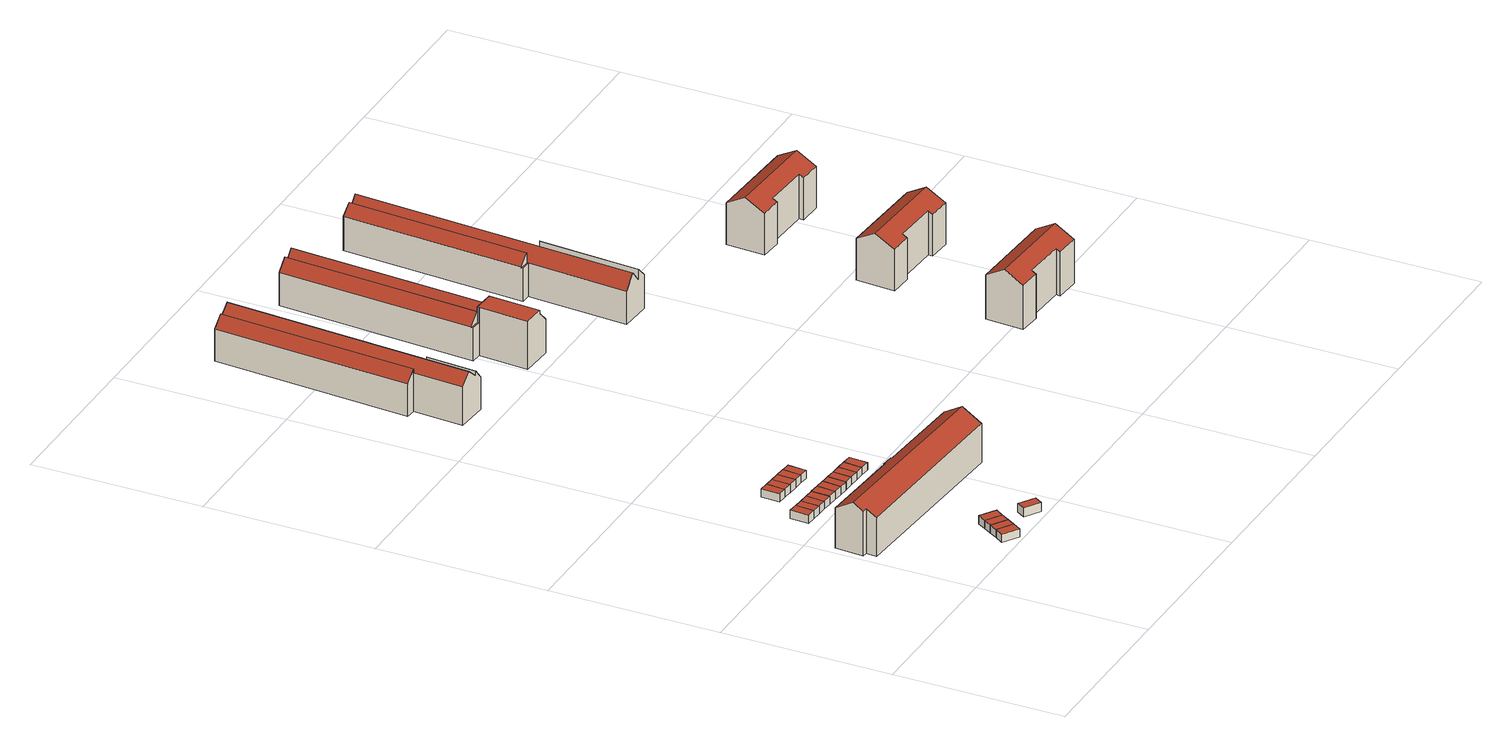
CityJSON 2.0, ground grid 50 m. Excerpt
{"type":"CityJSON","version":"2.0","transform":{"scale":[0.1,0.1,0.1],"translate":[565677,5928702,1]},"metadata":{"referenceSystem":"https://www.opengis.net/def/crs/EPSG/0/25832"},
"CityObjects":{
"building1":{"type":"Building","attributes":{"Gemeindeschluessel":"02100137","Geometrietyp2DReferenz":"3000","function":"31001_2460","roofType":"1000","measuredHeight":2.47,"storeysAboveGround":1},"address":[{"country":"Germany","locality":"Hamburg","thoroughfareName":"Georg-Wilhelm-Straße","postcode":"21107"}],"geometry":[{"type":"Solid","lod":"2","boundaries":[[[[0,1,2,3]],[[4,5,6,7]],[[5,0,3,6]],[[4,1,0,5]],[[7,2,1,4]],[[6,3,2,7]]]],"semantics":{"surfaces":[{"type":"GroundSurface"},{"type":"RoofSurface"},{"type":"WallSurface"}],"values":[[0,1,2,2,2,2]]}}]},
"building2":{"type":"Building","attributes":{"Gemeindeschluessel":"02100137","Geometrietyp2DReferenz":"3000","function":"31001_2460","roofType":"1000","measuredHeight":2.43,"storeysAboveGround":1},"address":[{"country":"Germany","locality":"Hamburg","thoroughfareName":"Bauwiesenstraße","postcode":"21107"}],"geometry":[{"type":"Solid","lod":"2","boundaries":[[[[8,9,10,11]],[[12,13,14,15]],[[13,8,11,14]],[[12,9,8,13]],[[15,10,9,12]],[[14,11,10,15]]]],"semantics":{"surfaces":[{"type":"GroundSurface"},{"type":"RoofSurface"},{"type":"WallSurface"}],"values":[[0,1,2,2,2,2]]}}]},
"building3":{"type":"Building","attributes":{"Gemeindeschluessel":"02100137","Geometrietyp2DReferenz":"3000","function":"31001_2460","roofType":"1000","measuredHeight":2.48,"storeysAboveGround":1},"address":[{"country":"Germany","locality":"Hamburg","thoroughfareName":"Georg-Wilhelm-Straße","postcode":"21107"}],"geometry":[{"type":"Solid","lod":"2","boundaries":[[[[0,16,17,1]],[[18,19,20,21]],[[19,0,1,20]],[[18,16,0,19]],[[21,17,16,18]],[[20,1,17,21]]]],"semantics":{"surfaces":[{"type":"GroundSurface"},{"type":"RoofSurface"},{"type":"WallSurface"}],"values":[[0,1,2,2,2,2]]}}]},
"building4":{"type":"Building","attributes":{"Gemeindeschluessel":"02100137","Geometrietyp2DReferenz":"3000","function":"31001_2460","roofType":"1000","measuredHeight":2.49,"storeysAboveGround":1},"address":[{"country":"Germany","locality":"Hamburg","thoroughfareName":"Georg-Wilhelm-Straße","postcode":"21107"}],"geometry":[{"type":"Solid","lod":"2","boundaries":[[[[16,22,23,17]],[[24,18,21,25]],[[18,16,17,21]],[[24,22,16,18]],[[25,23,22,24]],[[21,17,23,25]]]],"semantics":{"surfaces":[{"type":"GroundSurface"},{"type":"RoofSurface"},{"type":"WallSurface"}],"values":[[0,1,2,2,2,2]]}}]},
"building5":{"type":"Building","attributes":{"Gemeindeschluessel":"02100137","Geometrietyp2DReferenz":"3000","function":"31001_2460","roofType":"1000","measuredHeight":2.43,"storeysAboveGround":1},"address":[{"country":"Germany","locality":"Hamburg","thoroughfareName":"Bauwiesenstraße","postcode":"21107"}],"geometry":[{"type":"Solid","lod":"2","boundaries":[[[[11,10,26,27]],[[28,29,30,31]],[[29,11,27,30]],[[28,10,11,29]],[[31,26,10,28]],[[30,27,26,31]]]],"semantics":{"surfaces":[{"type":"GroundSurface"},{"type":"RoofSurface"},{"type":"WallSurface"}],"values":[[0,1,2,2,2,2]]}}]},
"building6":{"type":"Building","attributes":{"Gemeindeschluessel":"02100137","Geometrietyp2DReferenz":"3000","function":"31001_2460","roofType":"1000","measuredHeight":2.49,"storeysAboveGround":1},"address":[{"country":"Germany","locality":"Hamburg","thoroughfareName":"Georg-Wilhelm-Straße","postcode":"21107"}],"geometry":[{"type":"Solid","lod":"2","boundaries":[[[[32,33,34,35]],[[36,37,24,25]],[[37,32,35,24]],[[36,33,32,37]],[[25,34,33,36]],[[24,35,34,25]]]],"semantics":{"surfaces":[{"type":"GroundSurface"},{"type":"RoofSurface"},{"type":"WallSurface"}],"values":[[0,1,2,2,2,2]]}}]},
"building7":{"type":"Building","attributes":{"Gemeindeschluessel":"02100137","Geometrietyp2DReferenz":"3000","function":"31001_2460","roofType":"1000","measuredHeight":2.44,"storeysAboveGround":1},"address":[{"country":"Germany","locality":"Hamburg","thoroughfareName":"Bauwiesenstraße","postcode":"21107"}],"geometry":[{"type":"Solid","lod":"2","boundaries":[[[[26,38,39,27]],[[40,31,30,41]],[[31,26,27,30]],[[40,38,26,31]],[[41,39,38,40]],[[30,27,39,41]]]],"semantics":{"surfaces":[{"type":"GroundSurface"},{"type":"RoofSurface"},{"type":"WallSurface"}],"values":[[0,1,2,2,2,2]]}}]},
"building8":{"type":"Building","attributes":{"Gemeindeschluessel":"02100137","Geometrietyp2DReferenz":"3000","function":"31001_2460","roofType":"1000","measuredHeight":2.46,"storeysAboveGround":1},"address":[{"country":"Germany","locality":"Hamburg","thoroughfareName":"Bauwiesenstraße","postcode":"21107"}],"geometry":[{"type":"Solid","lod":"2","boundaries":[[[[39,38,42,43]],[[40,41,44,45]],[[41,39,43,44]],[[40,38,39,41]],[[45,42,38,40]],[[44,43,42,45]]]],"semantics":{"surfaces":[{"type":"GroundSurface"},{"type":"RoofSurface"},{"type":"WallSurface"}],"values":[[0,1,2,2,2,2]]}}]},
"building9":{"type":"Building","attributes":{"Gemeindeschluessel":"02100137","Geometrietyp2DReferenz":"3000","function":"31001_2460","roofType":"1000","measuredHeight":2.4,"storeysAboveGround":1},"address":[{"country":"Germany","locality":"Hamburg","thoroughfareName":"Bauwiesenstraße","postcode":"21107"}],"geometry":[{"type":"Solid","lod":"2","boundaries":[[[[46,47,48,49]],[[50,51,52,53]],[[51,46,49,52]],[[50,47,46,51]],[[53,48,47,50]],[[52,49,48,53]]]],"semantics":{"surfaces":[{"type":"GroundSurface"},{"type":"RoofSurface"},{"type":"WallSurface"}],"values":[[0,1,2,2,2,2]]}}]},
"building10":{"type":"Building","attributes":{"Gemeindeschluessel":"02100137","Geometrietyp2DReferenz":"3000","function":"31001_2460","roofType":"1000","measuredHeight":2.47,"storeysAboveGround":1},"address":[{"country":"Germany","locality":"Hamburg","thoroughfareName":"Bauwiesenstraße","postcode":"21107"}],"geometry":[{"type":"Solid","lod":"2","boundaries":[[[[43,42,54,55]],[[56,57,58,59]],[[57,43,55,58]],[[56,42,43,57]],[[59,54,42,56]],[[58,55,54,59]]]],"semantics":{"surfaces":[{"type":"GroundSurface"},{"type":"RoofSurface"},{"type":"WallSurface"}],"values":[[0,1,2,2,2,2]]}}]},
"building11":{"type":"Building","attributes":{"Gemeindeschluessel":"02100137","Geometrietyp2DReferenz":"3000","function":"31001_1010","roofType":"3100","measuredHeight":15.33,"storeysAboveGround":4},"address":[{"country":"Germany","locality":"Hamburg","thoroughfareNumber":"25","thoroughfareName":"Bauwiesenstraße","postcode":"21107"}],"geometry":[{"type":"Solid","lod":"2","boundaries":[[[[60,61,62,63,64,65,66,67]],[[68,69,70,71]],[[65,64,72,73]],[[64,63,74,72]],[[63,62,75,74]],[[62,61,76,75]],[[61,60,77,76]],[[78,71,70,73,72,74,75,76,77,79]],[[71,78,80,68]],[[78,79,81,80]],[[77,60,67,81,79]],[[70,69,66,65,73]],[[81,67,66,69,68,80]]]],"semantics":{"surfaces":[{"type":"RoofSurface"},{"type":"WallSurface"},{"type":"GroundSurface"}],"values":[[0,1,1,1,1,1,1,2,1,1,1,1,0]]}}]},
"building12":{"type":"Building","attributes":{"Gemeindeschluessel":"02100137","Geometrietyp2DReferenz":"3000","function":"31001_2460","roofType":"1000","measuredHeight":2.4,"storeysAboveGround":1},"address":[{"country":"Germany","locality":"Hamburg","thoroughfareName":"Bauwiesenstraße","postcode":"21107"}],"geometry":[{"type":"Solid","lod":"2","boundaries":[[[[48,47,82,83]],[[50,53,84,85]],[[53,48,83,84]],[[50,47,48,53]],[[85,82,47,50]],[[84,83,82,85]]]],"semantics":{"surfaces":[{"type":"GroundSurface"},{"type":"RoofSurface"},{"type":"WallSurface"}],"values":[[0,1,2,2,2,2]]}}]},
"building13":{"type":"Building","attributes":{"Gemeindeschluessel":"02100137","Geometrietyp2DReferenz":"3000","function":"31001_2460","roofType":"1000","measuredHeight":2.6,"storeysAboveGround":1},"address":[{"country":"Germany","locality":"Hamburg","thoroughfareName":"Georg-Wilhelm-Straße","postcode":"21107"}],"geometry":[{"type":"Solid","lod":"2","boundaries":[[[[86,87,88,89]],[[90,91,92,93]],[[91,86,89,92]],[[90,87,86,91]],[[93,88,87,90]],[[92,89,88,93]]]],"semantics":{"surfaces":[{"type":"GroundSurface"},{"type":"RoofSurface"},{"type":"WallSurface"}],"values":[[0,1,2,2,2,2]]}}]},
"building14":{"type":"Building","attributes":{"Gemeindeschluessel":"02100137","Geometrietyp2DReferenz":"3000","function":"31001_2460","roofType":"1000","measuredHeight":2.47,"storeysAboveGround":1},"address":[{"country":"Germany","locality":"Hamburg","thoroughfareName":"Bauwiesenstraße","postcode":"21107"}],"geometry":[{"type":"Solid","lod":"2","boundaries":[[[[55,54,94,95]],[[59,58,96,97]],[[58,55,95,96]],[[59,54,55,58]],[[97,94,54,59]],[[96,95,94,97]]]],"semantics":{"surfaces":[{"type":"GroundSurface"},{"type":"RoofSurface"},{"type":"WallSurface"}],"values":[[0,1,2,2,2,2]]}}]},
"building15":{"type":"Building","attributes":{"Gemeindeschluessel":"02100137","Geometrietyp2DReferenz":"3000","function":"31001_2460","roofType":"1000","measuredHeight":2.44,"storeysAboveGround":1},"address":[{"country":"Germany","locality":"Hamburg","thoroughfareName":"Bauwiesenstraße","postcode":"21107"}],"geometry":[{"type":"Solid","lod":"2","boundaries":[[[[98,99,100,101]],[[85,84,102,103]],[[84,98,101,102]],[[85,99,98,84]],[[103,100,99,85]],[[102,101,100,103]]]],"semantics":{"surfaces":[{"type":"GroundSurface"},{"type":"RoofSurface"},{"type":"WallSurface"}],"values":[[0,1,2,2,2,2]]}}]},
"building16":{"type":"Building","attributes":{"Gemeindeschluessel":"02100137","Geometrietyp2DReferenz":"3000","function":"31001_2460","roofType":"1000","measuredHeight":2.44,"storeysAboveGround":1},"address":[{"country":"Germany","locality":"Hamburg","thoroughfareName":"Bauwiesenstraße","postcode":"21107"}],"geometry":[{"type":"Solid","lod":"2","boundaries":[[[[94,104,105,95]],[[106,107,108,109]],[[107,94,95,108]],[[106,104,94,107]],[[109,105,104,106]],[[108,95,105,109]]]],"semantics":{"surfaces":[{"type":"GroundSurface"},{"type":"RoofSurface"},{"type":"WallSurface"}],"values":[[0,1,2,2,2,2]]}}]},
"building17":{"type":"Building","attributes":{"Gemeindeschluessel":"02100137","Geometrietyp2DReferenz":"3000","function":"31001_2460","roofType":"1000","measuredHeight":2.43,"storeysAboveGround":1},"address":[{"country":"Germany","locality":"Hamburg","thoroughfareName":"Bauwiesenstraße","postcode":"21107"}],"geometry":[{"type":"Solid","lod":"2","boundaries":[[[[101,100,110,111]],[[103,102,112,113]],[[102,101,111,112]],[[103,100,101,102]],[[113,110,100,103]],[[112,111,110,113]]]],"semantics":{"surfaces":[{"type":"GroundSurface"},{"type":"RoofSurface"},{"type":"WallSurface"}],"values":[[0,1,2,2,2,2]]}}]},
"building18":{"type":"Building","attributes":{"Gemeindeschluessel":"02100137","Geometrietyp2DReferenz":"3000","function":"31001_2460","roofType":"1000","measuredHeight":2.41,"storeysAboveGround":1},"address":[{"country":"Germany","locality":"Hamburg","thoroughfareName":"Bauwiesenstraße","postcode":"21107"}],"geometry":[{"type":"Solid","lod":"2","boundaries":[[[[104,114,115,105]],[[116,106,109,117]],[[106,104,105,109]],[[116,114,104,106]],[[117,115,114,116]],[[109,105,115,117]]]],"semantics":{"surfaces":[{"type":"GroundSurface"},{"type":"RoofSurface"},{"type":"WallSurface"}],"values":[[0,1,2,2,2,2]]}}]},
"building19":{"type":"Building","attributes":{"Gemeindeschluessel":"02100137","Geometrietyp2DReferenz":"3000","function":"31001_2460","roofType":"1000","measuredHeight":2.42,"storeysAboveGround":1},"address":[{"country":"Germany","locality":"Hamburg","thoroughfareName":"Bauwiesenstraße","postcode":"21107"}],"geometry":[{"type":"Solid","lod":"2","boundaries":[[[[111,110,118,119]],[[120,121,122,123]],[[121,111,119,122]],[[120,110,111,121]],[[123,118,110,120]],[[122,119,118,123]]]],"semantics":{"surfaces":[{"type":"GroundSurface"},{"type":"RoofSurface"},{"type":"WallSurface"}],"values":[[0,1,2,2,2,2]]}}]},
"building20":{"type":"Building","attributes":{"Gemeindeschluessel":"02100137","Geometrietyp2DReferenz":"3000","function":"31001_2460","roofType":"1000","measuredHeight":2.36,"storeysAboveGround":1},"address":[{"country":"Germany","locality":"Hamburg","thoroughfareName":"Bauwiesenstraße","postcode":"21107"}],"geometry":[{"type":"Solid","lod":"2","boundaries":[[[[124,125,126,127]],[[116,117,128,129]],[[117,124,127,128]],[[116,125,124,117]],[[129,126,125,116]],[[128,127,126,129]]]],"semantics":{"surfaces":[{"type":"GroundSurface"},{"type":"RoofSurface"},{"type":"WallSurface"}],"values":[[0,1,2,2,2,2]]}}]},
"building21":{"type":"Building","attributes":{"Gemeindeschluessel":"02100137","Geometrietyp2DReferenz":"3000","function":"31001_2460","roofType":"1000","measuredHeight":2.35,"storeysAboveGround":1},"address":[{"country":"Germany","locality":"Hamburg","thoroughfareName":"Bauwiesenstraße","postcode":"21107"}],"geometry":[{"type":"Solid","lod":"2","boundaries":[[[[127,126,130,131]],[[129,128,132,133]],[[128,127,131,132]],[[129,126,127,128]],[[133,130,126,129]],[[132,131,130,133]]]],"semantics":{"surfaces":[{"type":"GroundSurface"},{"type":"RoofSurface"},{"type":"WallSurface"}],"values":[[0,1,2,2,2,2]]}}]},
"building22":{"type":"Building","attributes":{"Gemeindeschluessel":"02100137","Geometrietyp2DReferenz":"3000","function":"31001_2460","roofType":"1000","measuredHeight":2.35,"storeysAboveGround":1},"address":[{"country":"Germany","locality":"Hamburg","thoroughfareName":"Bauwiesenstraße","postcode":"21107"}],"geometry":[{"type":"Solid","lod":"2","boundaries":[[[[134,133,132,135]],[[130,136,137,131]],[[132,133,130,131]],[[133,134,136,130]],[[134,135,137,136]],[[135,132,131,137]]]],"semantics":{"surfaces":[{"type":"RoofSurface"},{"type":"GroundSurface"},{"type":"WallSurface"}],"values":[[0,1,2,2,2,2]]}}]},
"building23":{"type":"Building","attributes":{"Gemeindeschluessel":"02100137","Geometrietyp2DReferenz":"3000","function":"31001_1010","roofType":"3100","measuredHeight":14.48,"storeysAboveGround":3},"address":[{"country":"Germany","locality":"Hamburg","thoroughfareNumber":"62","thoroughfareName":"Rotenhäuser Straße","postcode":"21109"}],"geometry":[{"type":"Solid","lod":"2","boundaries":[[[[138,139,140,141]],[[142,143,144,145]],[[146,147,148,149]],[[140,139,150,151]],[[138,141,152,153]],[[154,155,156,157]],[[158,159,148,147]],[[144,143,159,160]],[[159,143,142,149,148]],[[161,162,163,151,150,157,156,164]],[[150,139,138,153,165,154,157]],[[161,145,144,160,166,167,162]],[[164,146,149,142,145,161]],[[156,155,158,147,146,164]],[[163,162,167,168]],[[163,168,152,141,140,151]],[[160,159,158,155,154,165,166]],[[165,153,152,168,167,166]]]],"semantics":{"surfaces":[{"type":"RoofSurface"},{"type":"WallSurface"},{"type":"GroundSurface"}],"values":[[0,0,0,1,1,1,1,1,1,2,1,1,1,1,1,1,0,0]]}}]},
"building24":{"type":"Building","attributes":{"Gemeindeschluessel":"02100137","Geometrietyp2DReferenz":"3000","function":"31001_1010","roofType":"3100","measuredHeight":14.53,"storeysAboveGround":3},"address":[{"country":"Germany","locality":"Hamburg","thoroughfareNumber":"54","thoroughfareName":"Rotenhäuser Straße","postcode":"21109"}],"geometry":[{"type":"Solid","lod":"2","boundaries":[[[[169,170,171,172]],[[173,174,175,176,177]],[[178,179,180,181]],[[182,178,181,183]],[[184,185,186,187]],[[188,189,190,191]],[[169,172,180,179]],[[180,172,171,189,188]],[[174,173,192,193]],[[188,191,173,177,180]],[[176,175,186,185]],[[184,187,194,195]],[[195,194,193,192,196,197,198,199]],[[197,170,169,179,178,182,198]],[[194,187,186,175,174,193]],[[199,176,185,184,195]],[[198,182,183,176,199]],[[176,183,181,180,177]],[[192,173,191,190,196]],[[196,190,189,171,170,197]]]],"semantics":{"surfaces":[{"type":"RoofSurface"},{"type":"WallSurface"},{"type":"GroundSurface"}],"values":[[0,0,0,0,0,0,1,1,1,1,1,1,2,1,1,1,1,1,1,1]]}}]},
"building25":{"type":"Building","attributes":{"Gemeindeschluessel":"02100137","Geometrietyp2DReferenz":"3000","function":"31001_1010","roofType":"3100","measuredHeight":13.88,"storeysAboveGround":3},"address":[{"country":"Germany","locality":"Hamburg","thoroughfareNumber":"115","thoroughfareName":"Georg-Wilhelm-Straße","postcode":"21107"}],"geometry":[{"type":"Solid","lod":"2","boundaries":[[[[200,201,202,203]],[[204,205,206,207]],[[208,209,210,211]],[[200,203,208,212]],[[203,202,209,208]],[[206,205,213,214]],[[204,207,215,216]],[[216,215,217,218,219,220,221,222]],[[223,212,208,211,224,225,226]],[[220,201,200,212,223,227,221]],[[225,217,215,207,206,214,226]],[[222,228,213,205,204,216]],[[222,221,227,228]],[[218,224,211,210,219]],[[224,218,217,225]],[[219,210,209,202,201,220]],[[227,223,226,214,213,228]]]],"semantics":{"surfaces":[{"type":"RoofSurface"},{"type":"WallSurface"},{"type":"GroundSurface"}],"values":[[0,0,0,1,1,1,1,2,0,1,1,1,1,1,1,1,0]]}}]},
"building26":{"type":"Building","attributes":{"Gemeindeschluessel":"02100137","Geometrietyp2DReferenz":"3000","function":"31001_1010","roofType":"3100","measuredHeight":16.48,"storeysAboveGround":4},"address":[{"country":"Germany","locality":"Hamburg","thoroughfareNumber":"120a","thoroughfareName":"Georg-Wilhelm-Straße","postcode":"21107"}],"geometry":[{"type":"Solid","lod":"2","boundaries":[[[[229,230,231,232,233,234,235,236]],[[237,238,234,233]],[[232,231,239,240]],[[231,230,241,239]],[[230,229,242,241]],[[229,236,243,242]],[[236,235,244,243]],[[238,237,245,246]],[[237,233,232,240,245]],[[235,234,238,246,244]],[[246,245,240,239,241,242,243,244]]]],"semantics":{"surfaces":[{"type":"RoofSurface"},{"type":"WallSurface"},{"type":"GroundSurface"}],"values":[[0,0,1,1,1,1,1,1,1,1,2]]}}]},
"building27":{"type":"Building","attributes":{"Gemeindeschluessel":"02100137","Geometrietyp2DReferenz":"3000","function":"31001_1010","roofType":"3100","measuredHeight":15.71,"storeysAboveGround":4},"address":[{"country":"Germany","locality":"Hamburg","thoroughfareNumber":"118a","thoroughfareName":"Georg-Wilhelm-Straße","postcode":"21107"}],"geometry":[{"type":"Solid","lod":"2","boundaries":[[[[247,248,249,250,251,252,253,254]],[[255,256,252,251]],[[250,249,257,258]],[[249,248,259,257]],[[248,247,260,259]],[[247,254,261,260]],[[254,253,262,261]],[[256,255,263,264]],[[255,251,250,258,263]],[[253,252,256,264,262]],[[264,263,258,257,259,260,261,262]]]],"semantics":{"surfaces":[{"type":"RoofSurface"},{"type":"WallSurface"},{"type":"GroundSurface"}],"values":[[0,0,1,1,1,1,1,1,1,1,2]]}}]},
"building28":{"type":"Building","attributes":{"Gemeindeschluessel":"02100137","Geometrietyp2DReferenz":"3000","function":"31001_1010","roofType":"3100","measuredHeight":15.78,"storeysAboveGround":4},"address":[{"country":"Germany","locality":"Hamburg","thoroughfareNumber":"116b","thoroughfareName":"Georg-Wilhelm-Straße","postcode":"21107"}],"geometry":[{"type":"Solid","lod":"2","boundaries":[[[[265,266,267,268,269,270,271,272]],[[273,274,270,269]],[[268,267,275,276]],[[267,266,277,275]],[[266,265,278,277]],[[265,272,279,278]],[[272,271,280,279]],[[274,273,281,282]],[[273,269,268,276,281]],[[271,270,274,282,280]],[[282,281,276,275,277,278,279,280]]]],"semantics":{"surfaces":[{"type":"RoofSurface"},{"type":"WallSurface"},{"type":"GroundSurface"}],"values":[[0,0,1,1,1,1,1,1,1,1,2]]}}]}
},
"vertices":[
[238,56,17],[284,27,17],[268,2,17],[222,32,17],[284,27,42],[238,56,42],[222,32,42],[268,2,42],
[97,532,13],[100,587,13],[129,585,13],[125,530,13],[100,587,38],[97,532,38],[125,530,38],[129,585,38],
[253,80,17],[299,51,17],[253,80,41],[238,56,41],[284,27,41],[299,51,41],
[269,104,17],[314,75,17],[269,104,41],[314,75,41],
[157,583,13],[154,528,13],[129,585,37],[125,530,37],[154,528,37],[157,583,37],
[284,129,16],[330,99,16],[314,75,16],[269,104,16],[330,99,41],[284,129,41],
[186,582,13],[182,527,13],[186,582,37],[182,527,37],
[214,580,13],[211,525,13],[211,525,37],[214,580,37],
[166,703,14],[195,701,14],[191,646,14],[163,648,14],[195,701,38],[166,703,38],[163,648,38],[191,646,38],
[243,578,13],[239,523,13],[214,580,38],[211,525,38],[239,523,38],[243,578,38],
[583,373,136],[312,392,136],[313,398,132],[276,401,132],[275,395,136],[10,413,136],[6,359,168],[579,319,168],[20,327,149],[4,328,149],[4,328,15],[20,327,15],[275,395,15],[10,413,15],[276,401,15],[313,398,15],[312,392,15],[583,373,15],[18,296,15],[576,262,15],[18,296,131],[576,262,133],
[223,699,14],[220,644,14],[220,644,38],[223,699,38],
[370,40,15],[385,65,15],[431,35,15],[416,11,15],[385,65,41],[370,40,41],[416,11,41],[431,35,41],
[272,576,13],[268,521,13],[268,521,38],[272,576,38],
[220,644,13],[223,699,13],[252,698,13],[249,643,13],[249,643,38],[252,698,38],
[300,575,13],[297,520,13],[300,575,37],[272,576,37],[268,521,37],[297,520,37],
[281,696,13],[277,641,13],[277,641,38],[281,696,38],
[329,573,13],[325,518,13],[329,573,37],[325,518,37],
[309,694,13],[306,639,13],[281,696,37],[277,641,37],[306,639,37],[309,694,37],
[325,518,14],[329,573,14],[357,571,14],[354,516,14],[354,516,37],[357,571,37],
[386,570,14],[382,515,14],[382,515,37],[386,570,37],
[415,568,37],[412,513,37],[415,568,14],[412,513,14],
[213,2293,139],[184,2295,108],[145,1717,108],[175,1715,139],[270,1708,109],[243,1710,141],[233,1563,141],[260,1561,109],[271,1715,108],[244,1717,108],[243,1710,108],[270,1708,108],[184,2295,11],[145,1717,11],[175,1715,126],[213,2293,126],[282,2289,127],[243,1717,127],[243,1717,11],[282,2289,11],[244,1717,126],[243,1710,126],[233,1563,126],[260,1561,11],[165,1568,11],[175,1715,11],[271,1715,11],[248,2291,156],[199,1565,156],[165,1568,127],[175,1715,127],
[548,2268,141],[517,2270,110],[481,1695,110],[511,1693,141],[511,1687,155],[502,1542,155],[567,1538,155],[576,1689,155],[511,1693,155],[580,2266,152],[548,2268,110],[511,1693,110],[544,1691,152],[612,2264,111],[576,1689,111],[607,1687,113],[576,1689,145],[567,1538,145],[598,1536,113],[511,1693,109],[481,1695,109],[480,1689,109],[511,1687,109],[511,1687,10],[502,1542,10],[598,1536,10],[607,1687,10],[480,1689,10],[517,2270,10],[612,2264,10],[576,1689,10],
[879,2242,139],[849,2244,111],[815,1712,111],[845,1710,139],[940,1703,111],[910,1705,142],[891,1408,142],[921,1406,111],[845,1710,108],[815,1712,108],[815,1707,108],[845,1706,108],[879,2242,108],[910,1705,108],[891,1408,108],[921,1406,9],[940,1703,9],[826,1412,9],[845,1706,9],[815,1707,9],[849,2244,9],[943,2238,9],[909,1705,9],[911,2240,148],[845,1706,109],[826,1412,108],[858,1410,148],[943,2238,109],[909,1705,109],
[1328,480,144],[1460,473,144],[1459,460,137],[1533,456,137],[1536,513,169],[1263,527,169],[1260,471,137],[1327,467,137],[1539,570,137],[1266,584,137],[1459,460,4],[1533,456,4],[1460,473,4],[1328,480,4],[1327,467,4],[1260,471,4],[1539,570,4],[1266,584,4],
[1350,864,145],[1488,857,145],[1487,844,138],[1556,840,138],[1559,897,169],[1286,913,169],[1282,855,137],[1349,851,137],[1562,954,137],[1289,970,137],[1487,844,12],[1556,840,12],[1488,857,12],[1350,864,12],[1349,851,12],[1282,855,12],[1562,954,12],[1289,970,12],
[1371,1251,143],[1513,1244,143],[1513,1231,136],[1582,1228,136],[1585,1285,168],[1307,1300,168],[1304,1243,136],[1371,1239,136],[1589,1342,136],[1310,1357,136],[1513,1231,10],[1582,1228,10],[1513,1244,10],[1371,1251,10],[1371,1239,10],[1304,1243,10],[1589,1342,10],[1310,1357,10]
]}
